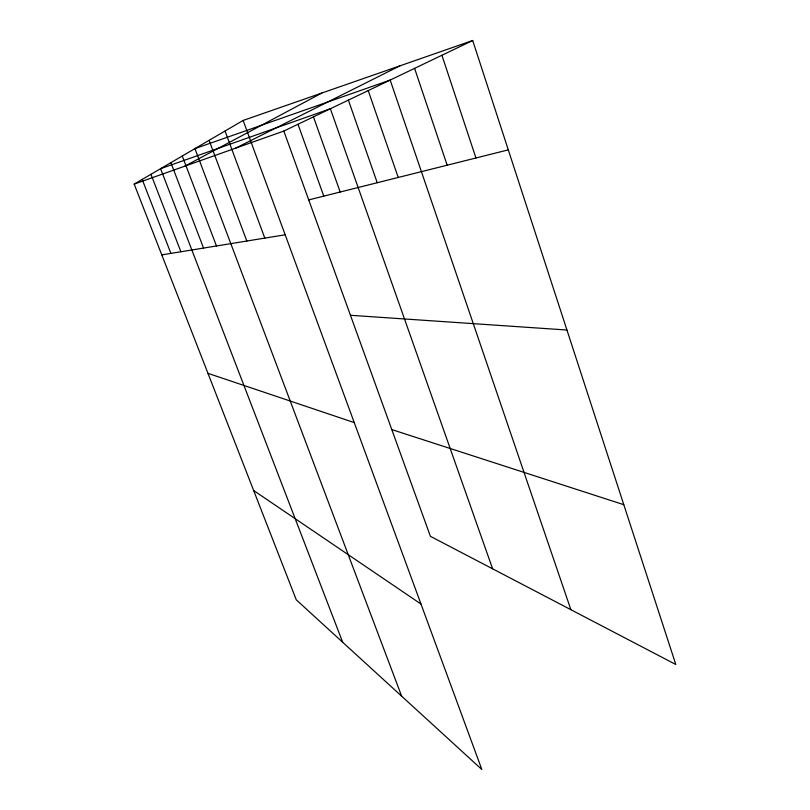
<?xml version="1.0" encoding="UTF-8"?>
<svg xmlns="http://www.w3.org/2000/svg" width="810" height="810" viewBox="0 0 810 810"><rect width="100%" height="100%" fill="white"/><g stroke="black" fill="none" stroke-linecap="round" stroke-linejoin="round"><path stroke-width="1.21" d="M243.121 120.447L481.839 769.5L296.278 599.825L134.187 184.113L243.121 120.447L472.696 40.5L675.813 664.494L430.404 536.321L283.824 131.068L472.696 40.5M184.791 166.172L321.894 93.018M235.659 148.139L399.887 65.853M134.187 184.113L283.824 131.068M308.721 199.908L508.305 149.87M161.777 254.877L285.181 234.789M350.457 315.282L566.939 330.024M391.797 429.583L623.791 504.691M207.968 373.339L354.243 422.587M253.662 490.526L420.977 604.027M142.195 179.425L170.91 253.388M150.964 174.312L180.893 251.758M342.681 642.259L160.593 168.682L330.369 108.753L492.612 568.822M170.89 162.668L203.553 248.073M182.28 156.006L216.472 245.967M401.649 696.185L194.937 148.615L390.177 80.079L570.868 609.687M209.101 140.332L246.827 241.036M225.038 131.018L264.819 238.099M297.999 124.274L323.787 196.131M313.45 116.863L340.2 192.01M348.381 100.116L377.237 182.726M368.226 90.599L398.226 177.471M414.588 68.364L447.171 165.2M441.916 55.262L475.946 157.98"/></g></svg>
